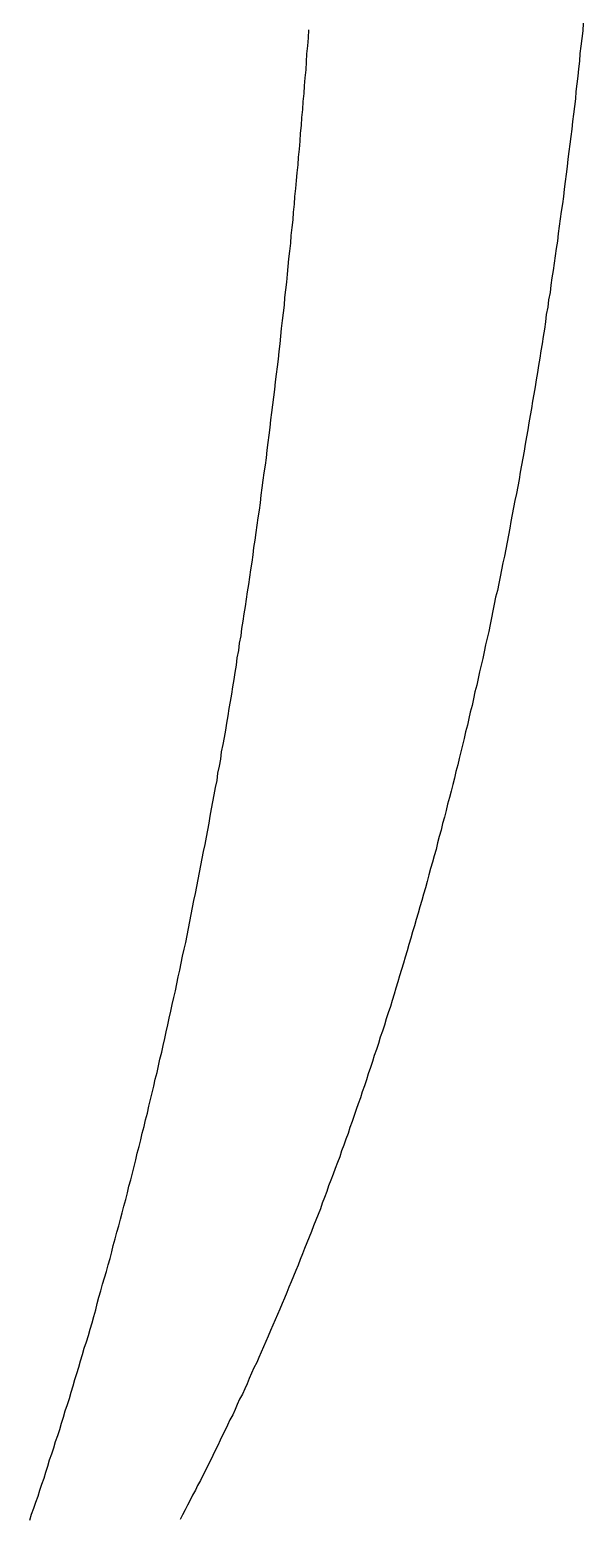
# Model space of a CAD drawing. Extents: x 0 to 702, y -13 to 12.
# Drawn here: x 695.7 to 696.9, y -8.053 to -4.823 of the extents above; entities that cross this region are included whole.
import ezdxf

# ---------------------------------------------------------------- set-up
doc = ezdxf.new("R2010")
doc.units = 0
doc.layers.get('0').update_dxf_attribs({"linetype": 'CONTINUOUS'})

# ---------------------------------------------------------------- blocks, each defined once
blk = doc.blocks.new('*U4')
for points in [[(696.9, -4.80917, 1.76506), (696.899, -4.82567, 1.77155), (696.897, -4.84215, 1.77809), (696.895, -4.85862, 1.78465), (696.893, -4.87507, 1.79126), (696.892, -4.89151, 1.7979), (696.89, -4.90793, 1.80458), (696.888, -4.92434, 1.8113), (696.886, -4.94074, 1.81806), (696.884, -4.95712, 1.82485), (696.883, -4.97349, 1.83169), (696.881, -4.98984, 1.83855), (696.879, -5.00618, 1.84546), (696.877, -5.0225, 1.8524), (696.875, -5.03881, 1.85939), (696.873, -5.0551, 1.8664), (696.871, -5.07138, 1.87346), (696.869, -5.08764, 1.88055), (696.867, -5.10388, 1.88768), (696.865, -5.12011, 1.89485), (696.863, -5.13633, 1.90206), (696.861, -5.15253, 1.9093), (696.859, -5.16871, 1.91658), (696.857, -5.18488, 1.9239), (696.855, -5.20103, 1.93125), (696.852, -5.21716, 1.93864), (696.85, -5.23328, 1.94607), (696.848, -5.24938, 1.95353), (696.846, -5.26546, 1.96103), (696.844, -5.28153, 1.96857), (696.841, -5.29758, 1.97615), (696.839, -5.31361, 1.98376), (696.837, -5.32961, 1.9914), (696.835, -5.34559, 1.99907), (696.832, -5.36154, 2.00678), (696.83, -5.37747, 2.01452), (696.828, -5.39338, 2.02229), (696.825, -5.40925, 2.03009), (696.823, -5.42511, 2.03793), (696.82, -5.44093, 2.04579), (696.818, -5.45674, 2.05369), (696.816, -5.47252, 2.06163), (696.813, -5.48827, 2.06959), (696.811, -5.504, 2.07759), (696.808, -5.5197, 2.08561), (696.806, -5.53538, 2.09367), (696.803, -5.55103, 2.10177), (696.801, -5.56666, 2.10989), (696.798, -5.58227, 2.11805), (696.796, -5.59785, 2.12624), (696.793, -5.6134, 2.13446), (696.79, -5.62893, 2.14271), (696.788, -5.64444, 2.15099), (696.785, -5.65992, 2.15931), (696.782, -5.67538, 2.16766), (696.78, -5.69081, 2.17604), (696.777, -5.70622, 2.18445), (696.774, -5.7216, 2.19289), (696.772, -5.73696, 2.20137), (696.769, -5.75229, 2.20987), (696.766, -5.7676, 2.21841), (696.763, -5.78289, 2.22698), (696.761, -5.79815, 2.23558), (696.758, -5.81339, 2.24421), (696.755, -5.8286, 2.25288), (696.752, -5.84379, 2.26157), (696.749, -5.85895, 2.2703), (696.746, -5.87409, 2.27906), (696.743, -5.8892, 2.28785), (696.741, -5.90429, 2.29667), (696.738, -5.91936, 2.30552), (696.735, -5.9344, 2.3144), (696.732, -5.94942, 2.32332), (696.729, -5.96441, 2.33226), (696.726, -5.97938, 2.34124), (696.723, -5.99432, 2.35025), (696.72, -6.00924, 2.35929), (696.717, -6.02414, 2.36836), (696.714, -6.03901, 2.37746), (696.71, -6.05386, 2.38659), (696.707, -6.06869, 2.39576), (696.704, -6.08349, 2.40495), (696.701, -6.09826, 2.41418), (696.698, -6.11301, 2.42343), (696.695, -6.12774, 2.43272), (696.692, -6.14245, 2.44204), (696.688, -6.15713, 2.45139), (696.685, -6.17178, 2.46077), (696.682, -6.18642, 2.47018), (696.679, -6.20103, 2.47962), (696.675, -6.21561, 2.48909), (696.672, -6.23017, 2.49859), (696.669, -6.24471, 2.50813), (696.665, -6.25922, 2.51769), (696.662, -6.27371, 2.52728), (696.659, -6.28818, 2.53691), (696.655, -6.30262, 2.54657), (696.652, -6.31704, 2.55625), (696.649, -6.33143, 2.56597), (696.645, -6.3458, 2.57571), (696.642, -6.36015, 2.58549), (696.638, -6.37448, 2.5953), (696.635, -6.38878, 2.60514), (696.631, -6.40305, 2.61501), (696.628, -6.41731, 2.62491), (696.624, -6.43153, 2.63483), (696.621, -6.44574, 2.64479), (696.617, -6.45992, 2.65478), (696.614, -6.47408, 2.66481), (696.61, -6.48821, 2.67486), (696.606, -6.50232, 2.68494), (696.603, -6.51641, 2.69505), (696.599, -6.53047, 2.70519), (696.595, -6.54451, 2.71537), (696.592, -6.55853, 2.72557), (696.588, -6.57252, 2.7358), (696.584, -6.58649, 2.74607), (696.581, -6.60043, 2.75636), (696.577, -6.61436, 2.76669), (696.573, -6.62825, 2.77704), (696.569, -6.64213, 2.78743), (696.565, -6.65598, 2.79784), (696.562, -6.6698, 2.80829), (696.558, -6.6836, 2.81877), (696.554, -6.69738, 2.82928), (696.55, -6.71114, 2.83981), (696.546, -6.72487, 2.85038), (696.542, -6.73858, 2.86098), (696.538, -6.75226, 2.87161), (696.534, -6.76592, 2.88227), (696.53, -6.77956, 2.89296), (696.526, -6.79317, 2.90368), (696.522, -6.80676, 2.91443), (696.518, -6.82033, 2.92521), (696.514, -6.83387, 2.93602), (696.51, -6.84739, 2.94686), (696.506, -6.86088, 2.95773), (696.502, -6.87435, 2.96863), (696.498, -6.8878, 2.97956), (696.494, -6.90122, 2.99053), (696.49, -6.91463, 3.00152), (696.486, -6.92801, 3.01255), (696.482, -6.94137, 3.02362), (696.477, -6.95471, 3.03471), (696.473, -6.96803, 3.04583), (696.469, -6.98132, 3.05699), (696.465, -6.99459, 3.06817), (696.46, -7.00783, 3.07939), (696.456, -7.02105, 3.09064), (696.452, -7.03424, 3.10191), (696.447, -7.04741, 3.11322), (696.443, -7.06056, 3.12455), (696.439, -7.07367, 3.13591), (696.434, -7.08677, 3.1473), (696.43, -7.09983, 3.15872), (696.426, -7.11287, 3.17016), (696.421, -7.12588, 3.18163), (696.417, -7.13886, 3.19313), (696.412, -7.15181, 3.20465), (696.408, -7.16474, 3.2162), (696.403, -7.17764, 3.22778), (696.399, -7.1905, 3.23938), (696.394, -7.20334, 3.251), (696.39, -7.21615, 3.26265), (696.385, -7.22892, 3.27432), (696.381, -7.24167, 3.28602), (696.376, -7.25438, 3.29774), (696.372, -7.26706, 3.30948), (696.367, -7.27971, 3.32125), (696.362, -7.29233, 3.33303), (696.358, -7.30491, 3.34484), (696.353, -7.31747, 3.35667), (696.348, -7.32998, 3.36852), (696.344, -7.34247, 3.38039), (696.339, -7.35492, 3.39228), (696.334, -7.36733, 3.4042), (696.33, -7.37971, 3.41613), (696.325, -7.39207, 3.42808), (696.32, -7.40438, 3.44006), (696.315, -7.41667, 3.45206), (696.311, -7.42892, 3.46407), (696.306, -7.44114, 3.47611), (696.301, -7.45333, 3.48817), (696.296, -7.46549, 3.50025), (696.291, -7.47761, 3.51235), (696.286, -7.4897, 3.52447), (696.282, -7.50176, 3.53661), (696.277, -7.51379, 3.54877), (696.272, -7.52578, 3.56095), (696.267, -7.53774, 3.57316), (696.262, -7.54967, 3.58538), (696.257, -7.56157, 3.59762), (696.252, -7.57343, 3.60989), (696.247, -7.58527, 3.62217), (696.242, -7.59707, 3.63448), (696.237, -7.60884, 3.6468), (696.232, -7.62057, 3.65915), (696.227, -7.63228, 3.67152), (696.222, -7.64395, 3.6839), (696.217, -7.65559, 3.69631), (696.212, -7.6672, 3.70874), (696.207, -7.67877, 3.72119), (696.202, -7.69032, 3.73365), (696.197, -7.70183, 3.74614), (696.192, -7.71331, 3.75865), (696.186, -7.72476, 3.77118), (696.181, -7.73618, 3.78373), (696.176, -7.74757, 3.7963), (696.171, -7.75892, 3.80889), (696.166, -7.77024, 3.82149), (696.161, -7.78153, 3.83412), (696.155, -7.79279, 3.84677), (696.15, -7.80402, 3.85944), (696.145, -7.81522, 3.87213), (696.14, -7.82638, 3.88484), (696.134, -7.83752, 3.89757), (696.129, -7.84862, 3.91032), (696.124, -7.85969, 3.92308), (696.118, -7.87073, 3.93587), (696.113, -7.88174, 3.94868), (696.108, -7.89271, 3.96151), (696.102, -7.90366, 3.97436), (696.097, -7.91457, 3.98722), (696.092, -7.92545, 4.00011), (696.086, -7.93631, 4.01302), (696.081, -7.94713, 4.02594), (696.075, -7.95791, 4.03889), (696.07, -7.96867, 4.05185), (696.064, -7.9794, 4.06484), (696.059, -7.9901, 4.07784), (696.053, -8.00076, 4.09087), (696.048, -8.0114, 4.10391), (696.042, -8.022, 4.11697), (696.037, -8.03257, 4.13005), (696.031, -8.04311, 4.14316), (696.026, -8.05362, 4.15628)], [(696.9, -4.80917, 1.76506), (696.899, -4.82567, 1.77155), (696.897, -4.84215, 1.77809), (696.895, -4.85862, 1.78465), (696.893, -4.87507, 1.79126), (696.892, -4.89151, 1.7979), (696.89, -4.90793, 1.80458), (696.888, -4.92434, 1.8113), (696.886, -4.94074, 1.81806), (696.884, -4.95712, 1.82485), (696.883, -4.97349, 1.83169), (696.881, -4.98984, 1.83855), (696.879, -5.00618, 1.84546), (696.877, -5.0225, 1.8524), (696.875, -5.03881, 1.85939), (696.873, -5.0551, 1.8664), (696.871, -5.07138, 1.87346), (696.869, -5.08764, 1.88055), (696.867, -5.10388, 1.88768), (696.865, -5.12011, 1.89485), (696.863, -5.13633, 1.90206), (696.861, -5.15253, 1.9093), (696.859, -5.16871, 1.91658), (696.857, -5.18488, 1.9239), (696.855, -5.20103, 1.93125), (696.852, -5.21716, 1.93864), (696.85, -5.23328, 1.94607), (696.848, -5.24938, 1.95353), (696.846, -5.26546, 1.96103), (696.844, -5.28153, 1.96857), (696.841, -5.29758, 1.97615), (696.839, -5.31361, 1.98376), (696.837, -5.32961, 1.9914), (696.835, -5.34559, 1.99907), (696.832, -5.36154, 2.00678), (696.83, -5.37747, 2.01452), (696.828, -5.39338, 2.02229), (696.825, -5.40925, 2.03009), (696.823, -5.42511, 2.03793), (696.82, -5.44093, 2.04579), (696.818, -5.45674, 2.05369), (696.816, -5.47252, 2.06163), (696.813, -5.48827, 2.06959), (696.811, -5.504, 2.07759), (696.808, -5.5197, 2.08561), (696.806, -5.53538, 2.09367), (696.803, -5.55103, 2.10177), (696.801, -5.56666, 2.10989), (696.798, -5.58227, 2.11805), (696.796, -5.59785, 2.12624), (696.793, -5.6134, 2.13446), (696.79, -5.62893, 2.14271), (696.788, -5.64444, 2.15099), (696.785, -5.65992, 2.15931), (696.782, -5.67538, 2.16766), (696.78, -5.69081, 2.17604), (696.777, -5.70622, 2.18445), (696.774, -5.7216, 2.19289), (696.772, -5.73696, 2.20137), (696.769, -5.75229, 2.20987), (696.766, -5.7676, 2.21841), (696.763, -5.78289, 2.22698), (696.761, -5.79815, 2.23558), (696.758, -5.81339, 2.24421), (696.755, -5.8286, 2.25288), (696.752, -5.84379, 2.26157), (696.749, -5.85895, 2.2703), (696.746, -5.87409, 2.27906), (696.743, -5.8892, 2.28785), (696.741, -5.90429, 2.29667), (696.738, -5.91936, 2.30552), (696.735, -5.9344, 2.3144), (696.732, -5.94942, 2.32332), (696.729, -5.96441, 2.33226), (696.726, -5.97938, 2.34124), (696.723, -5.99432, 2.35025), (696.72, -6.00924, 2.35929), (696.717, -6.02414, 2.36836), (696.714, -6.03901, 2.37746), (696.71, -6.05386, 2.38659), (696.707, -6.06869, 2.39576), (696.704, -6.08349, 2.40495), (696.701, -6.09826, 2.41418), (696.698, -6.11301, 2.42343), (696.695, -6.12774, 2.43272), (696.692, -6.14245, 2.44204), (696.688, -6.15713, 2.45139), (696.685, -6.17178, 2.46077), (696.682, -6.18642, 2.47018), (696.679, -6.20103, 2.47962), (696.675, -6.21561, 2.48909), (696.672, -6.23017, 2.49859), (696.669, -6.24471, 2.50813), (696.665, -6.25922, 2.51769), (696.662, -6.27371, 2.52728), (696.659, -6.28818, 2.53691), (696.655, -6.30262, 2.54657), (696.652, -6.31704, 2.55625), (696.649, -6.33143, 2.56597), (696.645, -6.3458, 2.57571), (696.642, -6.36015, 2.58549), (696.638, -6.37448, 2.5953), (696.635, -6.38878, 2.60514), (696.631, -6.40305, 2.61501), (696.628, -6.41731, 2.62491), (696.624, -6.43153, 2.63483), (696.621, -6.44574, 2.64479), (696.617, -6.45992, 2.65478), (696.614, -6.47408, 2.66481), (696.61, -6.48821, 2.67486), (696.606, -6.50232, 2.68494), (696.603, -6.51641, 2.69505), (696.599, -6.53047, 2.70519), (696.595, -6.54451, 2.71537), (696.592, -6.55853, 2.72557), (696.588, -6.57252, 2.7358), (696.584, -6.58649, 2.74607), (696.581, -6.60043, 2.75636), (696.577, -6.61436, 2.76669), (696.573, -6.62825, 2.77704), (696.569, -6.64213, 2.78743), (696.565, -6.65598, 2.79784), (696.562, -6.6698, 2.80829), (696.558, -6.6836, 2.81877), (696.554, -6.69738, 2.82928), (696.55, -6.71114, 2.83981), (696.546, -6.72487, 2.85038), (696.542, -6.73858, 2.86098), (696.538, -6.75226, 2.87161), (696.534, -6.76592, 2.88227), (696.53, -6.77956, 2.89296), (696.526, -6.79317, 2.90368), (696.522, -6.80676, 2.91443), (696.518, -6.82033, 2.92521), (696.514, -6.83387, 2.93602), (696.51, -6.84739, 2.94686), (696.506, -6.86088, 2.95773), (696.502, -6.87435, 2.96863), (696.498, -6.8878, 2.97956), (696.494, -6.90122, 2.99053), (696.49, -6.91463, 3.00152), (696.486, -6.92801, 3.01255), (696.482, -6.94137, 3.02362), (696.477, -6.95471, 3.03471), (696.473, -6.96803, 3.04583), (696.469, -6.98132, 3.05699), (696.465, -6.99459, 3.06817), (696.46, -7.00783, 3.07939), (696.456, -7.02105, 3.09064), (696.452, -7.03424, 3.10191), (696.447, -7.04741, 3.11322), (696.443, -7.06056, 3.12455), (696.439, -7.07367, 3.13591), (696.434, -7.08677, 3.1473), (696.43, -7.09983, 3.15872), (696.426, -7.11287, 3.17016), (696.421, -7.12588, 3.18163), (696.417, -7.13886, 3.19313), (696.412, -7.15181, 3.20465), (696.408, -7.16474, 3.2162), (696.403, -7.17764, 3.22778), (696.399, -7.1905, 3.23938), (696.394, -7.20334, 3.251), (696.39, -7.21615, 3.26265), (696.385, -7.22892, 3.27432), (696.381, -7.24167, 3.28602), (696.376, -7.25438, 3.29774), (696.372, -7.26706, 3.30948), (696.367, -7.27971, 3.32125), (696.362, -7.29233, 3.33303), (696.358, -7.30491, 3.34484), (696.353, -7.31747, 3.35667), (696.348, -7.32998, 3.36852), (696.344, -7.34247, 3.38039), (696.339, -7.35492, 3.39228), (696.334, -7.36733, 3.4042), (696.33, -7.37971, 3.41613), (696.325, -7.39207, 3.42808), (696.32, -7.40438, 3.44006), (696.315, -7.41667, 3.45206), (696.311, -7.42892, 3.46407), (696.306, -7.44114, 3.47611), (696.301, -7.45333, 3.48817), (696.296, -7.46549, 3.50025), (696.291, -7.47761, 3.51235), (696.286, -7.4897, 3.52447), (696.282, -7.50176, 3.53661), (696.277, -7.51379, 3.54877), (696.272, -7.52578, 3.56095), (696.267, -7.53774, 3.57316), (696.262, -7.54967, 3.58538), (696.257, -7.56157, 3.59762), (696.252, -7.57343, 3.60989), (696.247, -7.58527, 3.62217), (696.242, -7.59707, 3.63448), (696.237, -7.60884, 3.6468), (696.232, -7.62057, 3.65915), (696.227, -7.63228, 3.67152), (696.222, -7.64395, 3.6839), (696.217, -7.65559, 3.69631), (696.212, -7.6672, 3.70874), (696.207, -7.67877, 3.72119), (696.202, -7.69032, 3.73365), (696.197, -7.70183, 3.74614), (696.192, -7.71331, 3.75865), (696.186, -7.72476, 3.77118), (696.181, -7.73618, 3.78373), (696.176, -7.74757, 3.7963), (696.171, -7.75892, 3.80889), (696.166, -7.77024, 3.82149), (696.161, -7.78153, 3.83412), (696.155, -7.79279, 3.84677), (696.15, -7.80402, 3.85944), (696.145, -7.81522, 3.87213), (696.14, -7.82638, 3.88484), (696.134, -7.83752, 3.89757), (696.129, -7.84862, 3.91032), (696.124, -7.85969, 3.92308), (696.118, -7.87073, 3.93587), (696.113, -7.88174, 3.94868), (696.108, -7.89271, 3.96151), (696.102, -7.90366, 3.97436), (696.097, -7.91457, 3.98722), (696.092, -7.92545, 4.00011), (696.086, -7.93631, 4.01302), (696.081, -7.94713, 4.02594), (696.075, -7.95791, 4.03889), (696.07, -7.96867, 4.05185), (696.064, -7.9794, 4.06484), (696.059, -7.9901, 4.07784), (696.053, -8.00076, 4.09087), (696.048, -8.0114, 4.10391), (696.042, -8.022, 4.11697), (696.037, -8.03257, 4.13005), (696.031, -8.04311, 4.14316), (696.026, -8.05362, 4.15628)], [(695.7, -8.05496, 2.48113), (695.704, -8.04204, 2.46907), (695.709, -8.02909, 2.45704), (695.713, -8.01611, 2.44503), (695.718, -8.0031, 2.43303), (695.722, -7.99005, 2.42106), (695.726, -7.97698, 2.4091), (695.731, -7.96387, 2.39717), (695.735, -7.95073, 2.38525), (695.739, -7.93756, 2.37336), (695.743, -7.92437, 2.36149), (695.748, -7.91114, 2.34963), (695.752, -7.89788, 2.3378), (695.756, -7.8846, 2.32599), (695.761, -7.87128, 2.3142), (695.765, -7.85794, 2.30244), (695.769, -7.84456, 2.29069), (695.773, -7.83116, 2.27897), (695.777, -7.81773, 2.26726), (695.782, -7.80427, 2.25558), (695.786, -7.79078, 2.24392), (695.79, -7.77726, 2.23229), (695.794, -7.76372, 2.22068), (695.798, -7.75015, 2.20909), (695.802, -7.73655, 2.19752), (695.806, -7.72292, 2.18598), (695.81, -7.70927, 2.17446), (695.814, -7.69559, 2.16296), (695.818, -7.68188, 2.15149), (695.823, -7.66814, 2.14004), (695.827, -7.65438, 2.12862), (695.831, -7.6406, 2.11722), (695.835, -7.62678, 2.10584), (695.839, -7.61294, 2.09449), (695.843, -7.59908, 2.08316), (695.846, -7.58519, 2.07186), (695.85, -7.57127, 2.06059), (695.854, -7.55733, 2.04934), (695.858, -7.54337, 2.03811), (695.862, -7.52938, 2.02691), (695.866, -7.51536, 2.01574), (695.87, -7.50132, 2.00459), (695.874, -7.48726, 1.99347), (695.878, -7.47317, 1.98238), (695.881, -7.45906, 1.97131), (695.885, -7.44492, 1.96027), (695.889, -7.43076, 1.94926), (695.893, -7.41658, 1.93827), (695.897, -7.40237, 1.92731), (695.9, -7.38814, 1.91638), (695.904, -7.37389, 1.90547), (695.908, -7.35962, 1.8946), (695.912, -7.34532, 1.88375), (695.915, -7.331, 1.87293), (695.919, -7.31666, 1.86214), (695.923, -7.3023, 1.85137), (695.926, -7.28791, 1.84064), (695.93, -7.27351, 1.82994), (695.933, -7.25908, 1.81926), (695.937, -7.24463, 1.80861), (695.941, -7.23016, 1.798), (695.944, -7.21567, 1.78741), (695.948, -7.20116, 1.77685), (695.951, -7.18663, 1.76632), (695.955, -7.17208, 1.75583), (695.958, -7.15751, 1.74536), (695.962, -7.14291, 1.73492), (695.965, -7.1283, 1.72452), (695.969, -7.11367, 1.71414), (695.972, -7.09902, 1.7038), (695.976, -7.08435, 1.69349), (695.979, -7.06966, 1.6832), (695.982, -7.05496, 1.67296), (695.986, -7.04023, 1.66274), (695.989, -7.02549, 1.65255), (695.993, -7.01072, 1.6424), (695.996, -6.99594, 1.63228), (695.999, -6.98114, 1.62218), (696.002, -6.96632, 1.61212), (696.006, -6.95148, 1.60209), (696.009, -6.93662, 1.59209), (696.012, -6.92174, 1.58211), (696.016, -6.90685, 1.57217), (696.019, -6.89193, 1.56226), (696.022, -6.877, 1.55238), (696.025, -6.86204, 1.54253), (696.028, -6.84707, 1.53271), (696.031, -6.83208, 1.52292), (696.035, -6.81707, 1.51316), (696.038, -6.80204, 1.50343), (696.041, -6.78699, 1.49374), (696.044, -6.77192, 1.48407), (696.047, -6.75683, 1.47443), (696.05, -6.74172, 1.46482), (696.053, -6.7266, 1.45525), (696.056, -6.71145, 1.4457), (696.059, -6.69629, 1.43618), (696.062, -6.68111, 1.4267), (696.065, -6.6659, 1.41725), (696.068, -6.65068, 1.40782), (696.071, -6.63544, 1.39843), (696.074, -6.62018, 1.38906), (696.077, -6.6049, 1.37973), (696.08, -6.5896, 1.37043), (696.083, -6.57428, 1.36116), (696.086, -6.55895, 1.35192), (696.089, -6.54359, 1.34271), (696.091, -6.52821, 1.33353), (696.094, -6.51282, 1.32438), (696.097, -6.49741, 1.31526), (696.1, -6.48197, 1.30617), (696.103, -6.46652, 1.29711), (696.106, -6.45105, 1.28808), (696.108, -6.43556, 1.27909), (696.111, -6.42005, 1.27012), (696.114, -6.40452, 1.26119), (696.116, -6.38897, 1.25228), (696.119, -6.3734, 1.24341), (696.122, -6.35782, 1.23456), (696.125, -6.34221, 1.22575), (696.127, -6.32658, 1.21697), (696.13, -6.31094, 1.20822), (696.132, -6.29528, 1.1995), (696.135, -6.27959, 1.1908), (696.138, -6.26389, 1.18215), (696.14, -6.24817, 1.17352), (696.143, -6.23243, 1.16492), (696.145, -6.21667, 1.15635), (696.148, -6.20089, 1.14781), (696.15, -6.18509, 1.13931), (696.153, -6.16927, 1.13083), (696.155, -6.15343, 1.12239), (696.158, -6.13758, 1.11397), (696.16, -6.1217, 1.10559), (696.163, -6.10581, 1.09724), (696.165, -6.08989, 1.08892), (696.168, -6.07396, 1.08062), (696.17, -6.058, 1.07236), (696.172, -6.04203, 1.06413), (696.175, -6.02604, 1.05594), (696.177, -6.01003, 1.04777), (696.179, -5.994, 1.03963), (696.182, -5.97795, 1.03153), (696.184, -5.96188, 1.02345), (696.186, -5.94579, 1.01541), (696.189, -5.92968, 1.00739), (696.191, -5.91356, 0.999408), (696.193, -5.89741, 0.991456), (696.195, -5.88124, 0.983535), (696.198, -5.86506, 0.975645), (696.2, -5.84885, 0.967785), (696.202, -5.83263, 0.959957), (696.204, -5.81639, 0.952159), (696.206, -5.80012, 0.944392), (696.208, -5.78384, 0.936656), (696.211, -5.76754, 0.928951), (696.213, -5.75122, 0.921277), (696.215, -5.73488, 0.913635), (696.217, -5.71852, 0.906023), (696.219, -5.70214, 0.898443), (696.221, -5.68574, 0.890893), (696.223, -5.66932, 0.883375), (696.225, -5.65289, 0.875888), (696.227, -5.63643, 0.868433), (696.229, -5.61995, 0.861009), (696.231, -5.60345, 0.853616), (696.233, -5.58694, 0.846255), (696.235, -5.5704, 0.838924), (696.237, -5.55385, 0.831626), (696.239, -5.53727, 0.824359), (696.241, -5.52067, 0.817123), (696.243, -5.50406, 0.809919), (696.244, -5.48742, 0.802747), (696.246, -5.47077, 0.795606), (696.248, -5.4541, 0.788497), (696.25, -5.4374, 0.781419), (696.252, -5.42069, 0.774373), (696.253, -5.40395, 0.767359), (696.255, -5.3872, 0.760377), (696.257, -5.37043, 0.753426), (696.259, -5.35363, 0.746507), (696.26, -5.33682, 0.739621), (696.262, -5.31998, 0.732766), (696.264, -5.30313, 0.725942), (696.266, -5.28626, 0.719151), (696.267, -5.26936, 0.712392), (696.269, -5.25245, 0.705665), (696.271, -5.23552, 0.69897), (696.272, -5.21856, 0.692307), (696.274, -5.20159, 0.685676), (696.275, -5.1846, 0.679077), (696.277, -5.16758, 0.67251), (696.278, -5.15055, 0.665976), (696.28, -5.13349, 0.659474), (696.282, -5.11642, 0.653004), (696.283, -5.09932, 0.646566), (696.285, -5.08221, 0.640161), (696.286, -5.06507, 0.633789), (696.287, -5.04792, 0.627449), (696.289, -5.03074, 0.621143), (696.29, -5.01355, 0.61487), (696.292, -4.99633, 0.60863), (696.293, -4.9791, 0.602423), (696.295, -4.96185, 0.59625), (696.296, -4.94459, 0.590111), (696.297, -4.9273, 0.584006), (696.299, -4.91, 0.577935), (696.3, -4.89269, 0.571898), (696.301, -4.87535, 0.565895), (696.303, -4.85801, 0.559927), (696.304, -4.84064, 0.553993), (696.305, -4.82327, 0.548094)], [(695.7, -8.05496, 2.48113), (695.704, -8.04204, 2.46907), (695.709, -8.02909, 2.45704), (695.713, -8.01611, 2.44503), (695.718, -8.0031, 2.43303), (695.722, -7.99005, 2.42106), (695.726, -7.97698, 2.4091), (695.731, -7.96387, 2.39717), (695.735, -7.95073, 2.38525), (695.739, -7.93756, 2.37336), (695.743, -7.92437, 2.36149), (695.748, -7.91114, 2.34963), (695.752, -7.89788, 2.3378), (695.756, -7.8846, 2.32599), (695.761, -7.87128, 2.3142), (695.765, -7.85794, 2.30244), (695.769, -7.84456, 2.29069), (695.773, -7.83116, 2.27897), (695.777, -7.81773, 2.26726), (695.782, -7.80427, 2.25558), (695.786, -7.79078, 2.24392), (695.79, -7.77726, 2.23229), (695.794, -7.76372, 2.22068), (695.798, -7.75015, 2.20909), (695.802, -7.73655, 2.19752), (695.806, -7.72292, 2.18598), (695.81, -7.70927, 2.17446), (695.814, -7.69559, 2.16296), (695.818, -7.68188, 2.15149), (695.823, -7.66814, 2.14004), (695.827, -7.65438, 2.12862), (695.831, -7.6406, 2.11722), (695.835, -7.62678, 2.10584), (695.839, -7.61294, 2.09449), (695.843, -7.59908, 2.08316), (695.846, -7.58519, 2.07186), (695.85, -7.57127, 2.06059), (695.854, -7.55733, 2.04934), (695.858, -7.54337, 2.03811), (695.862, -7.52938, 2.02691), (695.866, -7.51536, 2.01574), (695.87, -7.50132, 2.00459), (695.874, -7.48726, 1.99347), (695.878, -7.47317, 1.98238), (695.881, -7.45906, 1.97131), (695.885, -7.44492, 1.96027), (695.889, -7.43076, 1.94926), (695.893, -7.41658, 1.93827), (695.897, -7.40237, 1.92731), (695.9, -7.38814, 1.91638), (695.904, -7.37389, 1.90547), (695.908, -7.35962, 1.8946), (695.912, -7.34532, 1.88375), (695.915, -7.331, 1.87293), (695.919, -7.31666, 1.86214), (695.923, -7.3023, 1.85137), (695.926, -7.28791, 1.84064), (695.93, -7.27351, 1.82994), (695.933, -7.25908, 1.81926), (695.937, -7.24463, 1.80861), (695.941, -7.23016, 1.798), (695.944, -7.21567, 1.78741), (695.948, -7.20116, 1.77685), (695.951, -7.18663, 1.76632), (695.955, -7.17208, 1.75583), (695.958, -7.15751, 1.74536), (695.962, -7.14291, 1.73492), (695.965, -7.1283, 1.72452), (695.969, -7.11367, 1.71414), (695.972, -7.09902, 1.7038), (695.976, -7.08435, 1.69349), (695.979, -7.06966, 1.6832), (695.982, -7.05496, 1.67296), (695.986, -7.04023, 1.66274), (695.989, -7.02549, 1.65255), (695.993, -7.01072, 1.6424), (695.996, -6.99594, 1.63228), (695.999, -6.98114, 1.62218), (696.002, -6.96632, 1.61212), (696.006, -6.95148, 1.60209), (696.009, -6.93662, 1.59209), (696.012, -6.92174, 1.58211), (696.016, -6.90685, 1.57217), (696.019, -6.89193, 1.56226), (696.022, -6.877, 1.55238), (696.025, -6.86204, 1.54253), (696.028, -6.84707, 1.53271), (696.031, -6.83208, 1.52292), (696.035, -6.81707, 1.51316), (696.038, -6.80204, 1.50343), (696.041, -6.78699, 1.49374), (696.044, -6.77192, 1.48407), (696.047, -6.75683, 1.47443), (696.05, -6.74172, 1.46482), (696.053, -6.7266, 1.45525), (696.056, -6.71145, 1.4457), (696.059, -6.69629, 1.43618), (696.062, -6.68111, 1.4267), (696.065, -6.6659, 1.41725), (696.068, -6.65068, 1.40782), (696.071, -6.63544, 1.39843), (696.074, -6.62018, 1.38906), (696.077, -6.6049, 1.37973), (696.08, -6.5896, 1.37043), (696.083, -6.57428, 1.36116), (696.086, -6.55895, 1.35192), (696.089, -6.54359, 1.34271), (696.091, -6.52821, 1.33353), (696.094, -6.51282, 1.32438), (696.097, -6.49741, 1.31526), (696.1, -6.48197, 1.30617), (696.103, -6.46652, 1.29711), (696.106, -6.45105, 1.28808), (696.108, -6.43556, 1.27909), (696.111, -6.42005, 1.27012), (696.114, -6.40452, 1.26119), (696.116, -6.38897, 1.25228), (696.119, -6.3734, 1.24341), (696.122, -6.35782, 1.23456), (696.125, -6.34221, 1.22575), (696.127, -6.32658, 1.21697), (696.13, -6.31094, 1.20822), (696.132, -6.29528, 1.1995), (696.135, -6.27959, 1.1908), (696.138, -6.26389, 1.18215), (696.14, -6.24817, 1.17352), (696.143, -6.23243, 1.16492), (696.145, -6.21667, 1.15635), (696.148, -6.20089, 1.14781), (696.15, -6.18509, 1.13931), (696.153, -6.16927, 1.13083), (696.155, -6.15343, 1.12239), (696.158, -6.13758, 1.11397), (696.16, -6.1217, 1.10559), (696.163, -6.10581, 1.09724), (696.165, -6.08989, 1.08892), (696.168, -6.07396, 1.08062), (696.17, -6.058, 1.07236), (696.172, -6.04203, 1.06413), (696.175, -6.02604, 1.05594), (696.177, -6.01003, 1.04777), (696.179, -5.994, 1.03963), (696.182, -5.97795, 1.03153), (696.184, -5.96188, 1.02345), (696.186, -5.94579, 1.01541), (696.189, -5.92968, 1.00739), (696.191, -5.91356, 0.999408), (696.193, -5.89741, 0.991456), (696.195, -5.88124, 0.983535), (696.198, -5.86506, 0.975645), (696.2, -5.84885, 0.967785), (696.202, -5.83263, 0.959957), (696.204, -5.81639, 0.952159), (696.206, -5.80012, 0.944392), (696.208, -5.78384, 0.936656), (696.211, -5.76754, 0.928951), (696.213, -5.75122, 0.921277), (696.215, -5.73488, 0.913635), (696.217, -5.71852, 0.906023), (696.219, -5.70214, 0.898443), (696.221, -5.68574, 0.890893), (696.223, -5.66932, 0.883375), (696.225, -5.65289, 0.875888), (696.227, -5.63643, 0.868433), (696.229, -5.61995, 0.861009), (696.231, -5.60345, 0.853616), (696.233, -5.58694, 0.846255), (696.235, -5.5704, 0.838924), (696.237, -5.55385, 0.831626), (696.239, -5.53727, 0.824359), (696.241, -5.52067, 0.817123), (696.243, -5.50406, 0.809919), (696.244, -5.48742, 0.802747), (696.246, -5.47077, 0.795606), (696.248, -5.4541, 0.788497), (696.25, -5.4374, 0.781419), (696.252, -5.42069, 0.774373), (696.253, -5.40395, 0.767359), (696.255, -5.3872, 0.760377), (696.257, -5.37043, 0.753426), (696.259, -5.35363, 0.746507), (696.26, -5.33682, 0.739621), (696.262, -5.31998, 0.732766), (696.264, -5.30313, 0.725942), (696.266, -5.28626, 0.719151), (696.267, -5.26936, 0.712392), (696.269, -5.25245, 0.705665), (696.271, -5.23552, 0.69897), (696.272, -5.21856, 0.692307), (696.274, -5.20159, 0.685676), (696.275, -5.1846, 0.679077), (696.277, -5.16758, 0.67251), (696.278, -5.15055, 0.665976), (696.28, -5.13349, 0.659474), (696.282, -5.11642, 0.653004), (696.283, -5.09932, 0.646566), (696.285, -5.08221, 0.640161), (696.286, -5.06507, 0.633789), (696.287, -5.04792, 0.627449), (696.289, -5.03074, 0.621143), (696.29, -5.01355, 0.61487), (696.292, -4.99633, 0.60863), (696.293, -4.9791, 0.602423), (696.295, -4.96185, 0.59625), (696.296, -4.94459, 0.590111), (696.297, -4.9273, 0.584006), (696.299, -4.91, 0.577935), (696.3, -4.89269, 0.571898), (696.301, -4.87535, 0.565895), (696.303, -4.85801, 0.559927), (696.304, -4.84064, 0.553993), (696.305, -4.82327, 0.548094)]]:
    blk.add_polyline3d(points)

msp = doc.modelspace()

# ---------------------------------------------------------------- block references
msp.add_blockref('*U4', (0, 0))

doc.saveas('drawing.dxf')
